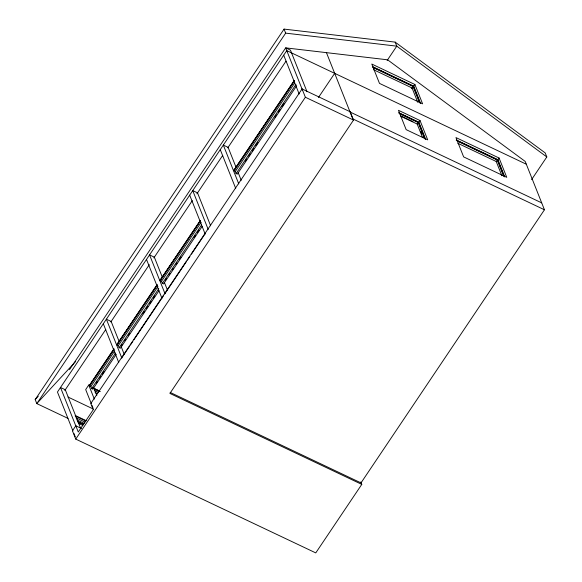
<?xml version="1.0" encoding="UTF-8"?>
<svg xmlns="http://www.w3.org/2000/svg" width="582" height="582" viewBox="0 0 582 582"><rect width="100%" height="100%" fill="white"/><g stroke="black" fill="none" stroke-linecap="round" stroke-linejoin="round"><path stroke-width="0.87" d="M158.981 290.731L120.358 348.24L119.157 347.672L118.335 345.599L117.135 345.031L117.098 344.457M202.172 226.434L163.542 283.943L162.349 283.376L161.52 281.302L160.326 280.735L160.29 280.16M296.689 85.721L237.31 174.127L236.11 173.552L235.288 171.486L233.877 170.308L294.332 80.396M68.007 418.393L36.797 403.595L35.189 399.565L284.06 29.1L395.163 42.122L545.203 152.921L546.811 156.958L531.606 179.591M284.06 29.1L285.667 33.138L36.797 403.595L75.645 361.502M69.513 369.672L285.667 47.87L387.597 59.808L525.211 161.44L544.446 209.775L360.993 482.9L170.177 392.428M64.769 390.537L105.771 329.485M110.835 321.955L149.312 264.672M153.866 257.891L192.336 200.615M196.898 193.835L222.71 155.394M227.773 147.857L285.995 61.19M116.298 354.278L92.836 389.205L91.643 388.638L90.814 386.564L88.74 385.022L85.685 389.576L91.294 403.661M89.395 385.444L113.934 348.967M116.917 344.479L157.118 284.671M160.108 280.182L200.419 220.411L160.232 280.131M89.519 385.4L113.985 348.982M117.04 344.428L156.733 285.456M233.899 170.3L294.441 80.44M89.621 385.997L114.079 349.586M117.135 345.031L157.264 285.289L157.045 284.736M160.326 280.735L200.455 220.985L200.31 220.374M234.088 170.919L294.477 81.014M90.814 386.564L114.778 350.895M118.335 345.599L157.962 286.599M161.52 281.302L201.154 222.302M235.288 171.486L294.667 83.081M91.643 388.638L115.6 352.968M119.157 347.672L158.784 288.672M162.349 283.376L201.474 225.125M236.11 173.552L295.998 84.405M96.205 383.247L97.201 381.756M99.704 378.038L100.701 376.554M102.199 374.328L104.193 371.352M121.231 345.984L122.235 344.493M124.744 340.761L125.748 339.27M128.251 335.53L129.757 333.29M142.801 313.873L144.307 311.632M146.315 308.649L147.821 306.408M149.821 303.418L151.327 301.178M153.335 298.195L154.841 295.954M165.426 280.197L166.423 278.705M168.933 274.966L169.937 273.475M172.447 269.742L173.451 268.251M175.96 264.512L176.957 263.02M179.467 259.288L180.973 257.048M194.017 237.631L195.523 235.39M197.531 232.4L199.029 230.159M245.233 161.381L246.739 159.133M248.754 156.136L250.26 153.888M252.275 150.891L253.788 148.643M255.796 145.653L257.811 142.655M274.922 117.178L276.428 114.93M278.443 111.933L279.957 109.685M281.964 106.695L283.98 103.698M81.444 428.476L75.806 425.806L72.444 430.811L75.74 439.097L315.764 552.9L361.778 484.391L360.789 481.903M361.778 484.391L169.908 393.417L353.514 120.074L350.219 111.788L302.073 88.959L90.792 403.501L93.266 409.713L78.279 432.019L75.806 425.806M121.762 357.865L129.335 346.588M130.346 345.09L132.871 341.328M133.875 339.823L163.673 295.467M164.684 293.968L186.393 261.638M187.404 260.139L189.928 256.378M191.442 254.123L205.075 233.826M75.74 439.097L305.368 97.245L302.073 88.959M318.463 97.485L334.679 73.347M387.132 60.499L396.771 46.153L395.163 42.122M411.569 88.719L413.395 86.245L420.219 103.4M413.475 86.623L414.908 84.492L371.789 64.049L379.486 83.386L422.605 103.829L414.908 84.492M422.525 137.476L417.17 124.017L418.502 122.285L425.326 139.433M418.582 122.664L420.022 120.532L398.459 110.304L406.156 129.641L427.712 139.862L420.022 120.532M501.91 175.793L496.22 161.498L497.552 159.766L504.376 176.913M497.632 160.145L499.065 158.006L455.953 137.563L463.643 156.9L506.762 177.343L499.065 158.006M35.189 399.565L38.274 396.218M285.667 33.138L396.771 46.153L546.811 156.958M373.084 66.915L413.766 86.201L420.451 103.014M372.858 67.025L413.395 86.245M373.011 67.512L413.053 86.5L419.418 102.483M373.651 69.767L412.063 87.977L417.752 102.279M526.31 164.204L286.766 50.627L57.451 392.028L72.896 430.855M398.91 112.77L418.873 122.235L425.566 139.047M456.433 140.044L497.923 159.715L504.609 176.528M398.692 112.893L418.502 122.285M456.201 140.16L497.552 159.766M399.652 113.759L418.167 122.54L424.525 138.516M457.168 141.026L497.217 160.014L503.576 175.997M400.954 115.993L412.936 121.674M401.071 116.385L417.17 124.017M457.808 143.281L496.22 161.498M350.066 112.013L541.704 202.871M544.446 209.775L352.816 118.917L326.444 52.642M305.368 97.245L353.514 120.074M93.084 387.998L99.595 391.031M93.04 388.041L100.184 391.497M94.226 388.936L99.813 391.584M94.262 390.449L98.249 392.341M95.084 392.523L97.478 393.658M67.985 397.026L93.447 409.095M75.682 415.708L86.362 420.764M75.078 415.868L85.758 420.932M75.958 417.781L84.994 422.066M76.788 419.855L84.179 423.361M77.719 421.615L83.466 424.343M77.661 421.775L83.408 424.496M78.686 423.456L82.79 425.406M420.735 131.51L421.739 134.027M307.012 91.723L290.462 50.139L285.667 47.87L302.553 90.297M283.71 55.181L299.163 94M236.176 167.609L228.115 147.355L223.321 145.085L238.773 183.905M238.191 172.672L241.21 180.267M220.265 149.632L235.717 188.459M210.633 225.787L197.538 192.875L192.744 190.605L208.196 229.424M189.688 195.152L205.14 233.979M162.407 277.425L154.346 257.171L149.559 254.901L165.012 293.721M164.422 282.488L167.449 290.083M146.504 259.456L161.949 298.275M119.223 341.721L111.162 321.468L106.368 319.198L121.82 358.017M121.238 346.785L124.257 354.387M103.312 323.752L118.764 362.571M93.535 387.299L96.83 395.585M88.74 385.022L94.349 399.114M91.949 405.319L92.938 407.807M80.745 428.57L65.293 389.751L60.506 387.481L75.958 426.3M73.907 433.386L75.245 436.762"/></g></svg>
